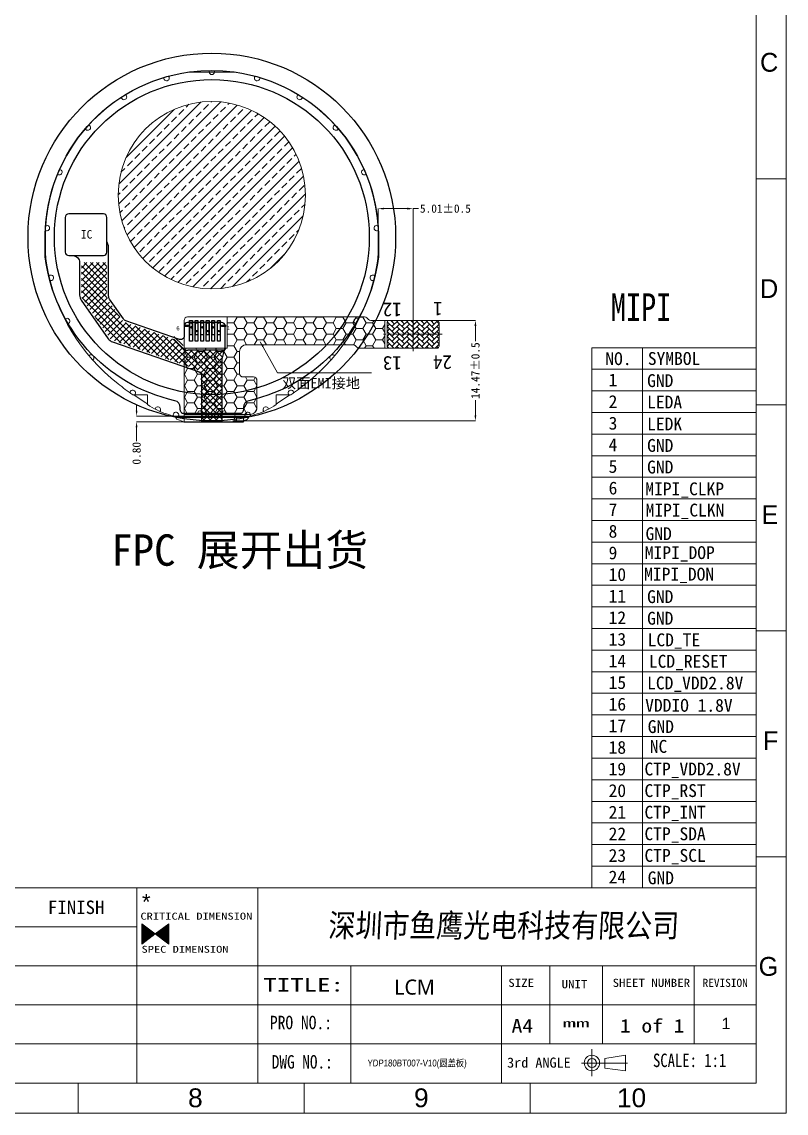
# Model space of a CAD drawing. Header units: millimetres. Extents: x 17 to 351, y 28 to 265.
# Drawn here: x 241 to 351.2, y 27.9 to 185.2 of the extents above; entities that cross this region are included whole.
import ezdxf
from ezdxf.enums import TextEntityAlignment as Align

# ---------------------------------------------------------------- set-up
doc = ezdxf.new("R2010")
doc.units = ezdxf.units.MM
doc.linetypes.add('CENTER', pattern=[0.6, 0.375, -0.075, 0.075, -0.075])
doc.layers.get('Defpoints').update_dxf_attribs({"color": 5, "lineweight": 5})
for name, color, linetype, lineweight in [('5 BLU-Housing', 2, 'Continuous', 5), ('DIM', 3, 'Continuous', 5), ('EMI', 5, 'Continuous', 5), ('FPC', 50, 'Continuous', 5), ('图框', 255, 'Continuous', 5)]:
    doc.layers.add(name, color=color, linetype=linetype, lineweight=lineweight)
for name, color, linetype in [('BOT', 5, 'Continuous'), ('Lens', 6, 'Continuous'), ('Line', 1, 'Continuous'), ('OBJ-FRAME', 4, 'Continuous'), ('外形切割', 200, 'Continuous')]:
    doc.layers.add(name, color=color, linetype=linetype)
doc.styles.add('RD', font='ROMAND.shx', dxfattribs={"width": 0.8})
doc.styles.get("Standard").update_dxf_attribs({"font": 'arial.ttf'})
doc.styles.add('TEXTSTYLE_0', font='txt', dxfattribs={"width": 0.8})
doc.styles.add('ZI2.5', font='SimSun.ttf', dxfattribs={"height": 2.5})
doc.styles.add('宋体', font='SimSun.ttf')
doc.styles.add('常规', font='SimSun.ttf')
doc.styles.add('样式 3', font='italict.shx', dxfattribs={"width": 0.85, "oblique": 3})
doc.styles.add('样式 4', font='SimSun.ttf')
doc.styles.add('汉字', font='SimSun.ttf')
doc.dimstyles.new('DIM', dxfattribs={"dimtxt": 0.8, "dimasz": 0.8, "dimexe": 0, "dimexo": 0.5, "dimgap": 0.11, "dimtad": 0, "dimzin": 1, "dimdsep": 46, "dimtxsty": 'RD', "dimcen": 0, "dimclrd": 256, "dimclre": 256, "dimclrt": 256, "dimadec": 0, "dimazin": 0, "dimtm": 1e-09, "dimtfac": 1, "dimtofl": 0, "dimtmove": 0, "dimatfit": 3, "dimfxl": 1, "dimlwe": -1, "dimarcsym": 0})

# ---------------------------------------------------------------- blocks, each defined once
blk = doc.blocks.new('*D51')
at = {"layer": 'Defpoints', "color": 0, "transparency": 16777216}
for p in [(257.58, 128.39), (265.23, 128.39), (265.57, 127.59)]:
    blk.add_point(p, dxfattribs=at)
at = {"layer": 'DIM', "lineweight": 5, "transparency": 16777216}
for p, q in [((257.58, 129.19), (257.58, 129.99)), ((264.73, 128.39), (257.58, 128.39)), ((265.07, 127.59), (257.58, 127.59)), ((257.58, 126.79), (257.58, 124.79))]:
    blk.add_line(p, q, dxfattribs=at)
at = {"layer": 'DIM', "transparency": 16777216}
for points in [[(257.45, 129.19), (257.71, 129.19), (257.58, 128.39)], [(257.45, 126.79), (257.71, 126.79), (257.58, 127.59)]]:
    blk.add_solid(points, dxfattribs=at)
at = {"layer": 'DIM', "lineweight": 5, "transparency": 16777216, "insert": (257.58, 123.04), "char_height": 1.2, "attachment_point": 5, "rotation": 90, "style": '样式 4'}
blk.add_mtext('0.80', dxfattribs=at)
blk = doc.blocks.new('*D52')
at = {"layer": 'Defpoints', "color": 0, "transparency": 16777216}
for p in [(297.43, 158.3), (292.42, 154.2), (297.43, 140.19)]:
    blk.add_point(p, dxfattribs=at)
at = {"layer": 'DIM', "lineweight": 5, "transparency": 16777216}
for p, q in [((292.42, 154.7), (292.42, 158.3)), ((293.22, 158.3), (296.63, 158.3)), ((297.43, 140.69), (297.43, 158.3)), ((297.43, 158.3), (298.23, 158.3))]:
    blk.add_line(p, q, dxfattribs=at)
at = {"layer": 'DIM', "transparency": 16777216}
for points in [[(293.22, 158.43), (293.22, 158.16), (292.42, 158.3)], [(296.63, 158.43), (296.63, 158.16), (297.43, 158.3)]]:
    blk.add_solid(points, dxfattribs=at)
at = {"layer": 'DIM', "lineweight": 5, "transparency": 16777216, "insert": (302.1, 158.3), "char_height": 1.2, "attachment_point": 5, "style": '样式 4'}
blk.add_mtext('5.01%%P0.5', dxfattribs=at)
blk = doc.blocks.new('*D53')
at = {"layer": 'Defpoints', "color": 0, "transparency": 16777216}
for p in [(299.14, 142.19), (270.93, 127.72), (306.43, 127.72)]:
    blk.add_point(p, dxfattribs=at)
at = {"layer": 'DIM', "lineweight": 5, "transparency": 16777216}
for p, q in [((299.64, 142.19), (306.43, 142.19)), ((306.43, 141.39), (306.43, 139.2)), ((306.43, 128.52), (306.43, 130.7)), ((271.43, 127.72), (306.43, 127.72))]:
    blk.add_line(p, q, dxfattribs=at)
at = {"layer": 'DIM', "transparency": 16777216}
for points in [[(306.29, 141.39), (306.56, 141.39), (306.43, 142.19)], [(306.29, 128.52), (306.56, 128.52), (306.43, 127.72)]]:
    blk.add_solid(points, dxfattribs=at)
at = {"layer": 'DIM', "lineweight": 5, "transparency": 16777216, "insert": (306.43, 134.95), "char_height": 1.2, "attachment_point": 5, "rotation": 90, "style": '样式 4'}
blk.add_mtext('14.47%%P0.5', dxfattribs=at)

msp = doc.modelspace()

# ---------------------------------------------------------------- hatches: boundary and pattern name
h = msp.add_hatch()
h.set_pattern_fill('ANSI37', color=5, scale=0.2, style=0)
h.set_pattern_definition([(45, (-802.7177, -280.2658), (-0.4490128, 0.4490128), []), (135, (-802.7177, -280.2658), (-0.4490128, -0.4490128), [])])
edge = h.paths.add_edge_path()
edge.add_line((266.592, 127.59), (270.081, 127.59))
edge.add_arc((270.837, 128.244), 1, 180.00447, 220.84178, ccw=False)
edge.add_line((269.837, 128.244), (269.837, 136.25))
edge.add_arc((270.837, 136.25), 1, 164.88568, 180.00447, ccw=False)
edge.add_line((269.871, 136.511), (270.241, 137.879))
edge.add_line((270.241, 137.879), (264.97, 137.879))
edge.add_arc((264.97, 138.879), 1, 225.63896, 270, ccw=False)
edge.add_line((264.271, 138.164), (262.928, 139.478))
edge.add_line((262.928, 139.478), (255.967, 141.888))
edge.add_arc((256.294, 142.833), 1, 215.01, 250.9, ccw=False)
edge.add_line((255.475, 142.259), (253.477, 145.111))
edge.add_arc((254.296, 145.685), 1, 180, 215.01, ccw=False)
edge.add_line((253.296, 145.685), (253.296, 150.53))
edge.add_line((253.296, 150.53), (249.616, 150.53))
edge.add_line((249.616, 150.53), (249.616, 145.835))
edge.add_arc((250.616, 145.835), 1, 180, 215.01)
edge.add_line((249.797, 145.261), (253.695, 139.697))
edge.add_arc((254.514, 140.271), 1, 215.01, 250.9)
edge.add_line((254.187, 139.326), (266.163, 135.178))
edge.add_arc((265.836, 134.233), 1, 0, 70.9, ccw=False)
edge.add_line((266.836, 134.233), (266.836, 128.244))
edge.add_arc((265.836, 128.244), 1, -40.89661, 0, ccw=False)
at = {"lineweight": 5}
for points in [[(265.028, 141.493), (265.028, 141.293), (264.428, 141.293), (264.428, 141.493)], [(269.828, 141.493), (269.828, 141.293), (270.428, 141.293), (270.428, 141.493)]]:
    msp.add_hatch(color=256, dxfattribs=at).paths.add_polyline_path(points)
at = {"layer": 'DIM'}
h = msp.add_hatch(dxfattribs=at)
h.set_pattern_fill('ANSI33', color=0, scale=8, style=0)
h.set_pattern_definition([(45, (205.3456, -795.7929), (-1.4142136, 1.4142136), []), (45, (206.7598, -795.7929), (-1.4142136, 1.4142136), [1, -0.5])])
h.paths.add_polyline_path([(281.925, 160.237, 1), (254.925, 160.237, 1)])
at = {"layer": 'EMI', "lineweight": 5}
h = msp.add_hatch(dxfattribs=at)
h.set_pattern_fill('HONEY', color=256, scale=0.3, angle=180)
h.set_pattern_definition([(180, (1511.7604, 164.94365), (-1.42875, -0.824889), [0.9525, -1.905]), (300, (1511.7604, 164.94365), (1.42874983, -0.8248893), [0.9525, -1.905]), (240, (1511.7604, 164.94365), (-1.7e-07, -1.6497783), [-1.905, 0.9525])])
edge = h.paths.add_edge_path()
edge.add_line((264.428, 128.646), (273.928, 128.646))
edge.add_arc((273.928, 129.646), 1, 270, 360)
edge.add_line((274.928, 129.646), (274.928, 133.536))
edge.add_arc((274.428, 133.536), 0.5, 0, 90)
edge.add_line((274.428, 134.036), (272.928, 134.036))
edge.add_arc((272.928, 134.536), 0.5, 180, 270, ccw=False)
edge.add_line((272.428, 134.536), (272.428, 137.689))
edge.add_arc((273.428, 137.689), 1, 90, 180, ccw=False)
edge.add_line((273.428, 138.689), (288.773, 138.689))
edge.add_arc((288.773, 138.189), 0.5, 45, 90, ccw=False)
edge.add_line((289.126, 138.543), (289.333, 138.336))
edge.add_arc((289.687, 138.689), 0.5, 225, 270)
edge.add_line((289.687, 138.189), (293.368, 138.189))
edge.add_line((293.368, 138.189), (293.368, 142.189))
edge.add_line((293.368, 142.189), (291.344, 142.189))
edge.add_arc((291.344, 142.689), 0.5, 225, 270, ccw=False)
edge.add_line((290.99, 142.336), (290.783, 142.543))
edge.add_arc((290.43, 142.189), 0.5, 45, 90)
edge.add_line((290.43, 142.689), (270.628, 142.689))
edge.add_line((270.628, 142.689), (270.628, 138.189))
edge.add_line((270.628, 138.189), (264.428, 138.189))
edge.add_line((264.428, 138.189), (264.428, 128.646))
at = {"layer": 'FPC', "lineweight": 5}
h = msp.add_hatch(dxfattribs=at)
h.set_pattern_fill('AR-HBONE', color=4, scale=0.005, angle=180)
h.set_pattern_definition([(225, (1457.87733, 339.23576), (-2e-16, -0.7184205), [1.524, -0.508]), (315, (1457.5181, 338.87655), (-2e-16, -0.7184205), [1.524, -0.508])])
edge = h.paths.add_edge_path()
edge.add_line((293.983, 142.189), (300.883, 142.189))
edge.add_arc((300.883, 141.889), 0.3, 0, 90, ccw=False)
edge.add_line((301.183, 141.889), (301.183, 138.489))
edge.add_arc((300.883, 138.489), 0.3, -90, 0, ccw=False)
edge.add_line((300.883, 138.189), (293.983, 138.189))
edge.add_arc((293.983, 138.489), 0.3, 180, 270, ccw=False)
edge.add_line((293.683, 138.489), (293.683, 141.889))
edge.add_arc((293.983, 141.889), 0.3, 90, 180, ccw=False)

# ---------------------------------------------------------------- linework, layer by layer
at = {"color": 5}
for p, q in [((262.928, 139.878), (264.271, 138.564)), ((262.928, 139.478), (264.271, 138.164)), ((270.241, 137.879), (264.97, 137.879))]:
    msp.add_line(p, q, dxfattribs=at)
at = {"lineweight": 5}
msp.add_line((273.696, 128.189), (263.189, 128.189), dxfattribs=at)
msp.add_line((264.394, 127.59), (272.978, 127.59))
at = {"color": 1}
msp.add_lwpolyline([(269.938, 127.59, -0.0319214), (269.929, 127.717), (269.929, 136.657, -0.066064), (269.946, 136.787), (270.305, 138.118, 0.0660444), (270.34, 138.379), (270.34, 141.391, 0.4142136), (269.84, 141.891), (264.928, 141.891, 0.4142136), (264.428, 141.391), (264.428, 139.925, -0.515586), (263.765, 139.452), (256.049, 142.124, -0.1578925), (255.68, 142.403), (253.682, 145.255, -0.1539594), (253.546, 145.685), (253.546, 152.956), (253.296, 153.554), (253.296, 157.03, 0.4142136), (252.796, 157.53), (247.796, 157.53, 0.4142136), (247.296, 157.03), (247.296, 152.03, 0.4142136), (247.796, 151.53), (248.366, 151.53, -0.4142136), (249.366, 150.53), (249.366, 145.835, 0.1539594), (249.592, 145.118), (253.49, 139.553, 0.1578925), (254.105, 139.089), (266.592, 134.765, -0.3196215), (266.928, 134.293), (266.928, 127.717, -0.0320052), (266.92, 127.59, -0.0320052)], format="xyb", dxfattribs=at)
at = {"lineweight": 5}
for points in [[(265.028, 141.493), (265.028, 141.293), (264.428, 141.293), (264.428, 141.493)], [(269.828, 141.493), (269.828, 141.293), (270.428, 141.293), (270.428, 141.493)]]:
    msp.add_lwpolyline(points, close=True, dxfattribs=at)
at = {"color": 252, "lineweight": 5}
msp.add_lwpolyline([(264.428, 128.646), (273.011, 128.646)], dxfattribs=at)
at = {"color": 251, "true_color": 0x636466}
msp.add_circle((268.426, 154.202), 26.5, dxfattribs=at)
at = {"color": 5}
msp.add_arc((264.97, 138.879), 1, 225.63896, 270, dxfattribs=at)
at = {"layer": '5 BLU-Housing', "lineweight": 5}
for p, q in [((281.944, 133.069), (280.861, 132.234)), ((273.545, 128.39), (263.308, 128.39))]:
    msp.add_line(p, q, dxfattribs=at)
at = {"layer": 'BOT', "color": 40}
for points in [[(265.603, 141.094), (265.603, 140.091), (265.253, 140.091), (265.253, 141.094, -0.2584725), (265.253, 141.288), (265.253, 141.794, -0.127011), (265.228, 141.891), (265.328, 141.891, 1), (265.528, 141.891), (265.628, 141.891, -0.1270223), (265.603, 141.794), (265.603, 141.288, -0.2579251)], [(267.203, 141.094), (267.203, 140.091), (266.853, 140.091), (266.853, 141.094, -0.2584725), (266.853, 141.288), (266.853, 141.794, -0.127011), (266.828, 141.891), (266.928, 141.891, 1), (267.128, 141.891), (267.228, 141.891, -0.1270223), (267.203, 141.794), (267.203, 141.288, -0.2579251)], [(268.803, 141.094), (268.803, 140.091), (268.453, 140.091), (268.453, 141.094, -0.2584725), (268.453, 141.288), (268.453, 141.794, -0.127011), (268.428, 141.891), (268.528, 141.891, 1), (268.728, 141.891), (268.828, 141.891, -0.1270223), (268.803, 141.794), (268.803, 141.288, -0.2579251)]]:
    msp.add_lwpolyline(points, format="xyb", close=True, dxfattribs=at)
for points in [[(266.428, 141.891), (266.328, 141.891), (266.428, 141.891, -0.1270223), (266.403, 141.794), (266.403, 140.738, -0.2579928), (266.403, 140.544), (266.403, 140.091), (266.053, 140.091), (266.053, 140.544, -0.2584049), (266.053, 140.738), (266.053, 141.794, -0.127011), (266.028, 141.891), (266.128, 141.891, 1), (266.328, 141.891)], [(268.028, 141.891), (267.928, 141.891), (268.028, 141.891, -0.1270223), (268.003, 141.794), (268.003, 140.738, -0.2579928), (268.003, 140.544), (268.003, 140.091), (267.653, 140.091), (267.653, 140.544, -0.2584049), (267.653, 140.738), (267.653, 141.794, -0.127011), (267.628, 141.891), (267.728, 141.891, 1), (267.928, 141.891)], [(269.628, 141.891), (269.528, 141.891), (269.628, 141.891, -0.1270223), (269.603, 141.794), (269.603, 140.738, -0.2579928), (269.603, 140.544), (269.603, 140.091), (269.253, 140.091), (269.253, 140.544, -0.2584049), (269.253, 140.738), (269.253, 141.794, -0.127011), (269.228, 141.891), (269.328, 141.891, 1), (269.528, 141.891)]]:
    msp.add_lwpolyline(points, format="xyb", dxfattribs=at)
at = {"layer": 'DIM', "color": 6}
for p, q in [((244.435, 153.771), (244.442, 152.299)), ((292.417, 153.771), (292.41, 152.299)), ((292.417, 153.771), (292.41, 152.299)), ((259.163, 131.452), (257.03, 131.452)), ((259.163, 130.052), (259.163, 131.452)), ((277.69, 130.052), (277.69, 131.452)), ((277.69, 131.452), (279.822, 131.452)), ((273.545, 128.34), (263.308, 128.34))]:
    msp.add_line(p, q, dxfattribs=at)
at = {"layer": 'DIM', "color": 0, "ltscale": 3}
for p, q in [((271.978, 128.34), (271.978, 127.59)), ((272.978, 128.34), (272.978, 127.59))]:
    msp.add_line(p, q, dxfattribs=at)
at = {"layer": 'DIM', "color": 6}
for centre in [(266.676, 128.927), (270.19, 128.927)]:
    msp.add_circle(centre, 0.25, dxfattribs=at)
for centre, radius, start, end in [((268.426, 154.202), 23.995, 358.97142, 181.02858), ((268.426, 178.014), 0.4, 153.18557, 26.81443), ((261.893, 177.118), 0.4, 171.81603, 40.00953), ((274.959, 177.118), 0.4, 139.99047, 8.18397), ((255.762, 174.393), 0.4, 188.7573, 55.43536), ((281.09, 174.393), 0.4, 124.56464, 351.2427), ((250.549, 169.988), 0.4, 207.6298, 69.47929), ((286.303, 169.988), 0.4, 110.52071, 332.3702), ((246.45, 163.551), 0.4, 231.01239, 82.89602), ((290.402, 163.551), 0.4, 97.10398, 308.98761), ((244.636, 155.498), 0.4, 242.28375, 111.47806), ((292.217, 155.498), 0.4, 68.52194, 297.71625), ((257.349, 152.344), 12.906, 180.20263, 190.91894), ((279.504, 152.344), 12.906, 349.08106, 359.79737), ((271.638, 154.766), 27.397, 190.23001, 232.36603), ((265.215, 154.766), 27.397, 307.63397, 349.76999), ((245.213, 148.323), 0.4, 254.23937, 133.16299), ((291.639, 148.323), 0.4, 46.83701, 285.76063), ((247.551, 142.094), 0.4, 271.25194, 144.24213), ((289.302, 142.094), 0.4, 35.75787, 268.74806), ((251.035, 136.843), 0.4, 298.42648, 143.61691), ((285.817, 136.843), 0.4, 36.38309, 241.57352), ((278.508, 161.845), 37.216, 230.64447, 234.75175), ((257.034, 131.731), 0.4, 315.79487, 179.30598), ((279.818, 131.731), 0.4, 0.69402, 224.20513), ((258.344, 161.845), 37.216, 305.24825, 309.35553), ((278.508, 161.845), 37.216, 238.68001, 241.05562), ((260.639, 129.347), 0.4, 317.6014, 169.7018), ((265.519, 139.642), 11.517, 244.15021, 258.93101), ((271.334, 139.642), 11.517, 281.06899, 295.84979), ((276.214, 129.347), 0.4, 10.2982, 222.3986), ((258.344, 161.845), 37.216, 298.94438, 301.31999), ((263.259, 128.555), 0.4, 327.38863, 197.91598), ((273.593, 128.555), 0.4, 342.08402, 212.61137)]:
    msp.add_arc(centre, radius, start, end, dxfattribs=at)
at = {"layer": 'DIM', "color": 5}
for centre, radius, start, end in [((277.791, 160.918), 35.964, 235.01502, 238.31881), ((259.061, 160.918), 35.964, 301.68119, 304.98498), ((265.52, 139.646), 11.441, 234.66369, 236.24389), ((271.333, 139.646), 11.441, 303.75611, 305.33631)]:
    msp.add_arc(centre, radius, start, end, dxfattribs=at)
at = {"layer": 'EMI', "lineweight": 5}
msp.add_lwpolyline([(264.428, 128.646), (273.928, 128.646, 0.4142136), (274.928, 129.646), (274.928, 133.536, 0.4142136), (274.428, 134.036), (272.928, 134.036, -0.4142136), (272.428, 134.536), (272.428, 137.689, -0.4142136), (273.428, 138.689), (288.773, 138.689, -0.1989124), (289.126, 138.543), (289.333, 138.336, 0.1989124), (289.687, 138.189), (293.368, 138.189), (293.368, 142.189), (291.344, 142.189, -0.1989124), (290.99, 142.336), (290.783, 142.543, 0.1989124), (290.43, 142.689), (270.628, 142.689), (270.628, 138.189), (264.428, 138.189), (264.428, 128.646, 0.6681786)], format="xyb", close=True, dxfattribs=at)
at = {"layer": 'FPC'}
for p, q in [((264.428, 142.189), (264.428, 127.772)), ((290.43, 142.689), (264.928, 142.689)), ((290.99, 142.336), (290.783, 142.543)), ((300.883, 142.189), (291.344, 142.189)), ((301.183, 138.489), (301.183, 141.889)), ((273.428, 138.689), (288.773, 138.689)), ((289.126, 138.543), (289.333, 138.336)), ((272.428, 134.536), (272.428, 137.689)), ((289.687, 138.189), (300.883, 138.189)), ((274.428, 134.036), (272.928, 134.036)), ((274.928, 129.646), (274.928, 133.536)), ((264.394, 127.59), (263.378, 127.965)), ((271.711, 127.969), (271.711, 128.346)), ((272.101, 127.59), (271.878, 127.7)), ((272.011, 128.646), (273.928, 128.646)), ((273.431, 127.857), (272.101, 127.59)), ((273.431, 127.857), (272.892, 127.59)), ((273.709, 128.373), (273.709, 128.305))]:
    msp.add_line(p, q, dxfattribs=at)
at = {"layer": 'FPC', "lineweight": -3}
for points in [[(265.628, 139.189), (265.228, 139.189), (265.228, 142.193), (265.628, 142.193)], [(266.428, 139.189), (266.028, 139.189), (266.028, 142.193), (266.428, 142.193)], [(267.228, 139.189), (266.828, 139.189), (266.828, 142.193), (267.228, 142.193)], [(268.028, 139.189), (267.628, 139.189), (267.628, 142.193), (268.028, 142.193)], [(268.828, 139.189), (268.428, 139.189), (268.428, 142.193), (268.828, 142.193)], [(269.628, 139.189), (269.228, 139.189), (269.228, 142.193), (269.628, 142.193)]]:
    msp.add_lwpolyline(points, close=True, dxfattribs=at)
at = {"layer": 'FPC', "color": 4, "lineweight": 5}
msp.add_lwpolyline([(293.983, 142.189), (300.883, 142.189, -0.4142136), (301.183, 141.889), (301.183, 138.489, -0.4142136), (300.883, 138.189), (293.983, 138.189, -0.4142136), (293.683, 138.489), (293.683, 141.889, -0.4142136)], format="xyb", close=True, dxfattribs=at)
at = {"layer": 'FPC', "color": 1, "linetype": 'CENTER', "lineweight": 5}
for points in [[(297.433, 137.779), (297.433, 142.6)], [(293.159, 140.189), (301.708, 140.189)]]:
    msp.add_lwpolyline(points, dxfattribs=at)
at = {"layer": 'FPC', "color": 2}
for centre in [(265.428, 141.191), (266.228, 140.641), (267.028, 141.191), (267.828, 140.641), (268.628, 141.191), (269.428, 140.641)]:
    msp.add_circle(centre, 0.1, dxfattribs=at)
at = {"layer": 'FPC'}
for centre, radius, start, end in [((264.928, 142.189), 0.5, 90, 180), ((290.43, 142.189), 0.5, 45, 90), ((291.344, 142.689), 0.5, 225, 270), ((300.883, 141.889), 0.3, 0, 90), ((273.428, 137.689), 1, 90, 180), ((288.773, 138.189), 0.5, 45, 90), ((300.883, 138.489), 0.3, 270, 360), ((289.687, 138.689), 0.5, 225, 270), ((272.928, 134.536), 0.5, 180, 270), ((274.428, 133.536), 0.5, 0, 90), ((273.928, 129.646), 1, 270, 360), ((263.649, 128.385), 0.5, 181.47021, 237.09023), ((263.928, 127.772), 0.5, 338.63069, 0), ((272.011, 128.346), 0.3, 90, 180), ((272.011, 127.969), 0.3, 180, 243.63372), ((273.209, 128.305), 0.5, 296.36628, 0), ((273.209, 128.305), 0.5, 296.36628, 0)]:
    msp.add_arc(centre, radius, start, end, dxfattribs=at)
at = {"layer": 'Lens'}
msp.add_circle((268.426, 154.202), 22.7, dxfattribs=at)
at = {"layer": 'Line'}
msp.add_lwpolyline([(247.296, 157.03), (247.296, 152.033, 0.4142136), (247.796, 151.533), (252.796, 151.533, 0.4142136), (253.296, 152.033), (253.296, 157.03, 0.4142136), (252.796, 157.53), (247.796, 157.53, 0.4142136)], format="xyb", close=True, dxfattribs=at)
at = {"layer": 'OBJ-FRAME', "color": 6, "lineweight": 5}
msp.add_circle((268.425, 160.237), 13.5, dxfattribs=at)
at = {"layer": '图框', "color": 7, "linetype": 'ByBlock', "lineweight": 13, "ltscale": 0.55}
for p, q in [((351.227, 27.935), (351.227, 264.678)), ((346.883, 260.334), (346.883, 32.279)), ((346.883, 32.279), (21.138, 32.279)), ((249.159, 32.279), (249.159, 27.935)), ((281.734, 32.279), (281.734, 27.935)), ((314.308, 32.279), (314.308, 27.935)), ((351.227, 27.935), (16.794, 27.935))]:
    msp.add_line(p, q, dxfattribs=at)
at = {"layer": '图框', "color": 7, "linetype": 'ByBlock', "lineweight": 5, "ltscale": 0.55}
for p, q in [((351.227, 162.596), (346.883, 162.596)), ((351.227, 130.016), (346.883, 130.016)), ((351.227, 97.437), (346.883, 97.437)), ((351.227, 64.858), (346.883, 64.858))]:
    msp.add_line(p, q, dxfattribs=at)
at = {"layer": '图框', "color": 4, "lineweight": 5}
for p, q in [((323.226, 138.259), (323.226, 60.421)), ((323.226, 138.259), (346.883, 138.259)), ((330.49, 138.259), (330.49, 60.421)), ((346.883, 138.259), (346.883, 60.421)), ((323.226, 135.145), (346.883, 135.145)), ((323.226, 132.032), (346.883, 132.032)), ((323.226, 128.918), (346.883, 128.918)), ((323.226, 125.805), (346.883, 125.805)), ((323.226, 122.691), (346.883, 122.691)), ((323.226, 119.578), (346.883, 119.578)), ((323.226, 116.464), (346.883, 116.464)), ((323.226, 113.351), (346.883, 113.351)), ((323.226, 110.237), (346.883, 110.237)), ((323.226, 107.124), (346.883, 107.124)), ((323.226, 104.01), (346.883, 104.01)), ((323.226, 100.897), (346.883, 100.897)), ((323.226, 97.783), (346.883, 97.783)), ((323.226, 94.67), (346.883, 94.67)), ((323.226, 91.556), (346.883, 91.556)), ((323.226, 88.443), (346.883, 88.443)), ((323.226, 85.329), (346.883, 85.329)), ((323.226, 82.216), (346.883, 82.216)), ((323.226, 79.102), (346.883, 79.102)), ((323.226, 75.989), (346.883, 75.989)), ((323.226, 72.875), (346.883, 72.875)), ((323.226, 69.762), (346.883, 69.762)), ((323.226, 66.648), (346.883, 66.648)), ((323.226, 63.535), (346.883, 63.535)), ((323.226, 60.421), (346.883, 60.421))]:
    msp.add_line(p, q, dxfattribs=at)
at = {"layer": '图框', "linetype": 'Continuous', "lineweight": 13}
for p, q in [((275.073, 60.421), (222.671, 60.421)), ((257.605, 32.279), (257.605, 60.421)), ((275.073, 32.279), (275.073, 60.421)), ((257.605, 54.793), (222.671, 54.793)), ((275.073, 49.164), (222.671, 49.164)), ((275.073, 49.164), (346.883, 49.164)), ((288.449, 32.279), (288.449, 49.164)), ((310.201, 32.279), (310.201, 49.164)), ((317.176, 37.908), (317.176, 49.164)), ((324.739, 37.908), (324.739, 49.164)), ((337.967, 37.908), (337.967, 49.164)), ((275.073, 43.536), (222.671, 43.536)), ((275.073, 43.536), (346.883, 43.536)), ((275.073, 37.908), (222.671, 37.908)), ((275.073, 37.908), (346.883, 37.908))]:
    msp.add_line(p, q, dxfattribs=at)
at = {"layer": '图框', "color": 0, "lineweight": 5}
msp.add_line((275.073, 60.421), (346.883, 60.421), dxfattribs=at)
at = {"layer": '图框', "color": 1, "linetype": 'Continuous'}
for p, q in [((258.324, 55.22), (260.265, 53.764)), ((258.324, 55.22), (258.324, 52.309)), ((258.324, 55.176), (258.349, 55.201)), ((258.324, 55.045), (258.424, 55.145)), ((258.324, 54.914), (258.499, 55.089)), ((262.206, 55.22), (260.265, 53.764)), ((260.515, 53.576), (262.02, 55.08)), ((260.59, 53.52), (262.206, 55.136)), ((262.206, 55.22), (262.206, 52.309)), ((258.324, 54.783), (258.573, 55.033)), ((258.324, 54.653), (258.648, 54.977)), ((258.324, 54.522), (258.723, 54.921)), ((258.324, 54.391), (258.797, 54.865)), ((258.324, 54.261), (258.872, 54.809)), ((258.324, 54.13), (258.947, 54.753)), ((258.324, 53.999), (259.022, 54.697)), ((258.324, 53.868), (259.096, 54.641)), ((258.324, 53.738), (259.171, 54.585)), ((258.324, 53.607), (259.246, 54.529)), ((258.324, 53.476), (259.32, 54.473)), ((258.324, 53.346), (259.395, 54.417)), ((258.324, 53.215), (259.47, 54.361)), ((258.324, 53.084), (259.544, 54.305)), ((258.324, 52.953), (259.619, 54.249)), ((258.324, 52.823), (259.694, 54.193)), ((258.324, 52.692), (259.768, 54.137)), ((258.324, 52.561), (259.843, 54.081)), ((258.324, 52.431), (259.918, 54.024)), ((260.265, 53.764), (258.324, 52.309)), ((258.359, 52.335), (259.993, 53.968)), ((258.882, 52.728), (260.067, 53.912)), ((259.405, 53.12), (260.142, 53.856)), ((259.928, 53.512), (260.217, 53.8)), ((260.265, 53.764), (262.206, 52.309)), ((260.291, 53.744), (260.451, 53.904)), ((260.366, 53.688), (260.974, 54.296)), ((260.441, 53.632), (261.497, 54.688)), ((260.665, 53.464), (262.206, 55.005)), ((260.74, 53.408), (262.206, 54.874)), ((260.814, 53.352), (262.206, 54.744)), ((260.889, 53.296), (262.206, 54.613)), ((260.964, 53.24), (262.206, 54.482)), ((261.038, 53.184), (262.206, 54.351)), ((261.113, 53.128), (262.206, 54.221)), ((261.188, 53.072), (262.206, 54.09)), ((261.262, 53.016), (262.206, 53.959)), ((261.337, 52.96), (262.206, 53.829)), ((261.412, 52.904), (262.206, 53.698)), ((261.486, 52.848), (262.206, 53.567)), ((261.561, 52.792), (262.206, 53.436)), ((261.636, 52.736), (262.206, 53.306)), ((261.711, 52.68), (262.206, 53.175)), ((261.785, 52.624), (262.206, 53.044)), ((261.86, 52.568), (262.206, 52.914)), ((261.935, 52.512), (262.206, 52.783)), ((262.009, 52.456), (262.206, 52.652)), ((262.084, 52.4), (262.206, 52.521)), ((262.159, 52.344), (262.206, 52.391))]:
    msp.add_line(p, q, dxfattribs=at)
at = {"layer": '图框', "linetype": 'Continuous'}
msp.add_line((323.22, 37.14), (323.22, 33.258), dxfattribs=at)
at = {"layer": '图框', "color": 7, "linetype": 'Continuous'}
for p, q in [((325.075, 35.802), (328.058, 36.281)), ((328.058, 36.281), (328.058, 34.061)), ((321.729, 35.151), (328.345, 35.151)), ((325.075, 35.802), (325.075, 34.425)), ((325.075, 34.425), (328.058, 34.061))]:
    msp.add_line(p, q, dxfattribs=at)
for centre, radius in [((323.22, 35.171), 1.11), ((323.22, 35.151), 0.65)]:
    msp.add_circle(centre, radius, dxfattribs=at)
at = {"layer": '外形切割'}
msp.add_lwpolyline([(292.439, 154.519), (292.439, 151.332, -0.3174825), (273.756, 130.613, 0.3505298), (272.976, 129.637), (272.976, 129.302, -0.4142136), (272.426, 128.752), (264.426, 128.752, -0.4142136), (263.876, 129.302), (263.876, 129.637, 0.3505298), (263.097, 130.613, -0.3174825), (244.414, 151.332), (244.414, 154.519, -0.3713586), (265.188, 177.997), (271.665, 177.997, -0.3713586)], format="xyb", close=True, dxfattribs=at)

# ---------------------------------------------------------------- texts
at = {"color": 1, "char_height": 2, "width": 2.48249, "attachment_point": 3, "rotation": 180}
for s, insert in [('{\\fSimSun|b0|i0|c134|p2;12}', (293.07, 142.73)), ('{\\fSimSun|b0|i0|c134|p2;1}', (300.312, 142.847)), ('{\\fSimSun|b0|i0|c134|p2;13}', (293.07, 135.019)), ('{\\fSimSun|b0|i0|c134|p2;24}', (300.312, 135.136))]:
    msp.add_mtext(s, dxfattribs=dict(at, insert=insert))
at = {"layer": 'Defpoints', "color": 4, "lineweight": 5, "insert": (325.949, 146.095), "char_height": 4, "width": 15.50829, "attachment_point": 1, "style": 'RD'}
msp.add_mtext('{\\fSimSun|b0|i0|c134|p2;\\C1;MIPI}', dxfattribs=at)
at = {"layer": 'DIM', "ltscale": 0.05, "insert": (251.2, 153.964), "char_height": 1.2189, "width": 15.61148, "attachment_point": 9, "style": '常规'}
msp.add_mtext('{\\C1;IC}', dxfattribs=at)
at = {"layer": 'DIM', "lineweight": 5, "insert": (278.541, 132.238), "char_height": 1.5, "width": 21.63051, "attachment_point": 7, "style": '宋体'}
msp.add_mtext('双面EMI接地', dxfattribs=at)
at = {"layer": 'FPC', "color": 2, "char_height": 0.588, "width": 36.55274, "attachment_point": 9}
for s, insert in [('6', (263.776, 140.739)), ('6', (263.776, 140.739)), ('1', (271.05, 140.806)), ('1', (271.05, 140.806))]:
    msp.add_mtext(s, dxfattribs=dict(at, insert=insert))
at = {"layer": '图框', "color": 4, "linetype": 'ByBlock', "style": 'ZI2.5'}
for s, p in [('NO.', (325.154, 135.75)), ('SYMBOL', (331.284, 135.773))]:
    msp.add_text(s, height=1.8533, dxfattribs=at).set_placement(p)
at = {"layer": '图框', "color": 4, "lineweight": 5, "style": 'ZI2.5'}
for s, height, p in [('1', 1.853, (325.627, 132.678)), ('GND', 1.8533, (331.18, 132.585)), ('2', 1.853, (325.627, 129.563)), ('LEDA', 1.8533, (331.18, 129.495)), ('3', 1.853, (325.627, 126.449)), ('LEDK', 1.8533, (331.18, 126.34)), ('4', 1.853, (325.627, 123.334)), ('GND', 1.8533, (331.18, 123.245)), ('5', 1.853, (325.627, 120.22)), ('GND', 1.8533, (331.18, 120.131)), ('6', 1.853, (325.627, 117.105)), ('7', 1.853, (325.627, 113.99)), ('8', 1.853, (325.627, 110.876)), ('GND', 1.8533, (330.956, 110.526)), ('9', 1.853, (325.627, 107.761)), ('10', 1.8533, (325.627, 104.647)), ('11', 1.8533, (325.627, 101.532)), ('GND', 1.8533, (331.18, 101.45)), ('12', 1.8533, (325.627, 98.418)), ('GND', 1.8533, (331.18, 98.337)), ('13', 1.8533, (325.627, 95.303)), ('LCD_TE ', 1.8533, (331.256, 95.224)), ('14', 1.8533, (325.627, 92.189)), ('15', 1.8533, (325.627, 89.074)), ('LCD_VDD2.8V', 1.85328, (331.18, 89.011)), ('16', 1.8533, (325.627, 85.96)), ('VDDIO 1.8V', 1.8533, (330.9, 85.789)), ('17', 1.8533, (325.627, 82.845)), ('GND', 1.8533, (331.267, 82.72)), ('18', 1.8533, (325.627, 79.731)), ('NC', 1.8533, (331.561, 79.867)), ('19', 1.8533, (325.627, 76.616)), ('20', 1.8533, (325.627, 73.501)), ('21', 1.8533, (325.627, 70.387)), ('22', 1.8533, (325.627, 67.272)), ('23', 1.8533, (325.627, 64.158)), ('24', 1.8533, (325.627, 61.043)), ('GND', 1.8533, (331.267, 60.925))]:
    msp.add_text(s, height=height, dxfattribs=at).set_placement(p)
at = {"layer": '图框', "color": 1, "lineweight": 5, "style": 'ZI2.5'}
for s, p in [('MIPI_CLKP', (330.922, 116.985)), ('MIPI_CLKN', (330.962, 113.924)), ('MIPI_DOP', (330.849, 107.791)), ('MIPI_DON', (330.755, 104.692)), ('LCD_RESET', (331.435, 92.135))]:
    msp.add_text(s, height=1.8533, dxfattribs=at).set_placement(p)
at = {"layer": '图框', "color": 41, "lineweight": 5, "true_color": 0xf4ee51, "style": 'ZI2.5'}
for s, height, p in [('CTP_VDD2.8V', 1.85328, (330.799, 76.61)), ('CTP_RST', 1.8533, (330.799, 73.498)), ('CTP_INT', 1.8533, (330.799, 70.384)), ('CTP_SDA', 1.8533, (330.799, 67.271)), ('CTP_SCL', 1.8533, (330.799, 64.157))]:
    msp.add_text(s, height=height, dxfattribs=at).set_placement(p)
at = {"layer": '图框', "linetype": 'Continuous', "lineweight": 13, "style": 'TEXTSTYLE_0'}
for s, height, width, p, p2 in [('FINISH', 1.9408, 0.84, (244.796, 56.637), (252.947, 56.637)), ('CRITICAL DIMENSION', 0.99564, 0.991837, (258.129, 55.828), (274.259, 55.828)), ('SPEC DIMENSION', 0.99564, 0.969231, (258.29, 51.055), (270.835, 51.055)), ('TITLE:', 1.9408, 1.281601, (275.857, 45.468), (287.464, 45.468)), ('SIZE', 1.1645, 0.96, (311.162, 46.138), (314.888, 46.138)), ('SHEET NUMBER', 1.16449, 0.822857, (326.199, 46.138), (337.378, 46.138)), ('REVISION', 1.1645, 0.763636, (339.174, 46.138), (345.696, 46.138)), ('UNIT', 1.1645, 0.96, (318.846, 45.945), (322.572, 45.945)), ('PRO NO.:', 1.9408, 0.728598, (276.794, 40.031), (285.75, 40.031)), ('A4', 1.9408, 0.96, (311.636, 39.554), (314.741, 39.554)), ('mm', 1.1645, 2, (318.975, 40.324), (322.857, 40.324)), ('1', 1.941, 2.4, (327.25, 39.554), (328.803, 39.554)), (' of ', 1.9408, 0.8, (328.803, 39.554), (335.013, 39.554)), ('1', 1.941, 2.4, (335.013, 39.554), (336.566, 39.554)), ('DWG NO.:', 1.9408, 0.6793, (277.07, 34.363), (285.859, 34.363)), ('   3rd ANGLE', 1.45561, 0.72, (307.933, 34.496), (320.16, 34.496))]:
    msp.add_text(s, height=height, dxfattribs=dict(at, width=width)).set_placement(p, p2, align=Align.FIT)
at = {"layer": '图框', "color": 7, "linetype": 'ByBlock', "lineweight": 5, "ltscale": 0.55, "char_height": 2.71494, "width": 4.62148, "attachment_point": 9}
for s, insert in [('{\\f\uffd0ￂﾼﾚￃ\ufff7\ufff3w|b0|i0|c134|p54;C}', (350.081, 177.991)), ('{\\f\uffd0ￂﾼﾚￃ\ufff7\ufff3w|b0|i0|c134|p54;D}', (350.081, 145.417)), ('{\\f\uffd0ￂﾼﾚￃ\ufff7\ufff3w|b0|i0|c134|p54;E}', (350.081, 112.842)), ('{\\f\uffd0ￂﾼﾚￃ\ufff7\ufff3w|b0|i0|c134|p54;F}', (350.081, 80.268))]:
    msp.add_mtext(s, dxfattribs=dict(at, insert=insert))
at = {"layer": '图框', "color": 1, "lineweight": 5, "insert": (250.859, 111.355), "char_height": 4.52693, "width": 44.21013, "attachment_point": 1}
msp.add_mtext('{\\fSimSun|b0|i0|c134|p2; FPC 展开出货}', dxfattribs=at)
at = {"layer": '图框', "color": 1, "linetype": 'Continuous', "lineweight": 13, "insert": (258.36, 59.532), "char_height": 2.266, "width": 3.42496, "attachment_point": 1}
msp.add_mtext('*', dxfattribs=at)
at = {"layer": '图框', "insert": (285.168, 56.663), "char_height": 3.35301, "width": 56.33643, "attachment_point": 1, "style": '样式 3'}
msp.add_mtext('{\\fSimSun|b0|i0|c134|p2;\\C6;深圳市鱼鹰光电科技有限公司}', dxfattribs=at)
at = {"layer": '图框', "color": 7, "linetype": 'ByBlock', "lineweight": 13, "ltscale": 0.55, "width": 4.62148}
for s, insert, char_height, attachment_point in [('{\\f\uffd0ￂﾼﾚￃ\ufff7\ufff3w|b0|i0|c134|p54;G}', (350.081, 47.693), 2.71494, 9), ('8', (265, 28.753), 2.715, 7), ('9', (297.574, 28.753), 2.715, 7), ('10', (331.043, 28.753), 2.7149, 9)]:
    msp.add_mtext(s, dxfattribs=dict(at, insert=insert, char_height=char_height, attachment_point=attachment_point))
at = {"layer": '图框', "lineweight": 13, "attachment_point": 1}
for s, insert, char_height, width, style in [('{\\fMicrosoft YaHei|b0|i0|c134|p34;\\C3;LCM}', (294.72, 47.192), 2.17372, 6.36546, '汉字'), ('SCALE: 1:1', (332.025, 36.522), 1.9408, 26.50482, 'TEXTSTYLE_0'), ('{\\fSTXinwei|b0|i0|c134|p2;\\C3;YDP180BT007-V10(\\fSimSun|b0|i0|c134|p2;圆盖板\\fSTXinwei|b0|i0|c134|p2;)}', (290.837, 35.662), 1, 32.7024, '样式 3')]:
    msp.add_mtext(s, dxfattribs=dict(at, insert=insert, char_height=char_height, width=width, style=style))
at = {"layer": '图框', "lineweight": 13, "insert": (341.92, 41.676), "char_height": 1.62979, "width": 2.03736, "attachment_point": 1}
msp.add_mtext('{\\f@Arial Unicode MS|b0|i0|c0|p34;1}', dxfattribs=at)

# ---------------------------------------------------------------- dimensions: what is measured, and where the dimension line sits
at = {"layer": 'DIM', "lineweight": 5}
dim = msp.add_linear_dim(base=(297.433, 158.297), p1=(292.419, 154.202), p2=(297.433, 140.189), text='<>%%P0.5', dimstyle='DIM', override={"dimtxt": 1.2, "dimtxsty": '样式 4', "dimtp": 0.1, "dimtm": 0.1, "dimlwd": 5, "dimlwe": 5}, dxfattribs=at)
dim.commit()
dim.dimension.update_dxf_attribs({"geometry": '*D52', "text_midpoint": (302.101, 158.297)})
dim = msp.add_linear_dim(base=(306.427, 127.717), p1=(299.141, 142.189), p2=(270.929, 127.717), angle=90, text='<>%%P0.5', dimstyle='DIM', override={"dimtxt": 1.2, "dimtxsty": '样式 4', "dimtp": 0.1, "dimtm": 0.1, "dimlwd": 5, "dimlwe": 5}, dxfattribs=at)
dim.commit()
dim.dimension.update_dxf_attribs({"geometry": '*D53', "text_midpoint": (306.427, 134.953)})
dim = msp.add_linear_dim(base=(257.579, 128.39), p1=(265.573, 127.59), p2=(265.234, 128.39), angle=90, dimstyle='DIM', override={"dimtxt": 1.2, "dimtxsty": '样式 4', "dimtp": 0.1, "dimtm": 0.1, "dimlwd": 5, "dimlwe": 5}, dxfattribs=at)
dim.commit()
dim.dimension.update_dxf_attribs({"geometry": '*D51', "text_midpoint": (257.579, 123.044), "dimtype": 160})

# ---------------------------------------------------------------- leaders
msp.add_leader([(275.413, 139.116), (277.902, 134.645), (291.451, 134.645)], dimstyle='DIM', override={"dimlwd": 5, "dimlwe": 5}, dxfattribs=at)

doc.saveas('drawing.dxf')
